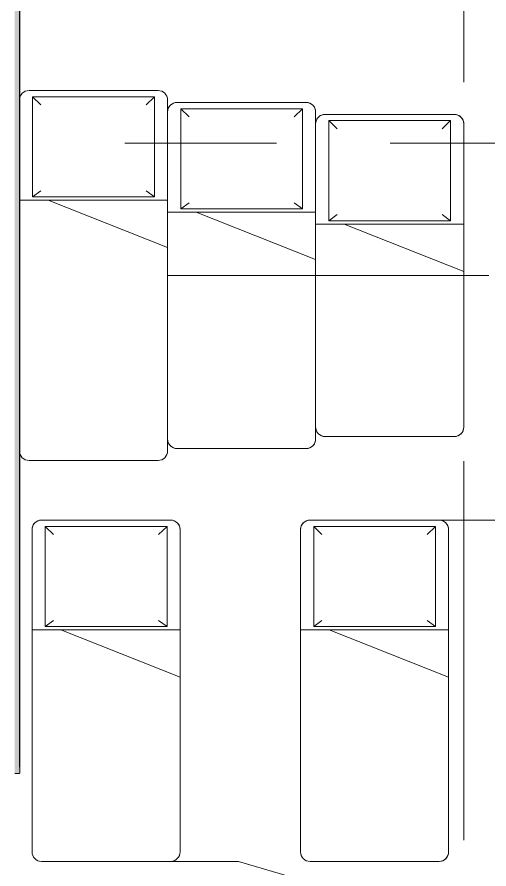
# Model space of a CAD drawing. Header units: millimetres. Extents: x 81566 to 292854, y -8553 to 29000.
# Drawn here: x 119340 to 121316, y 4759 to 8328 of the extents above; entities that cross this region are included whole.
import ezdxf

# ---------------------------------------------------------------- set-up
doc = ezdxf.new("R2010")
doc.units = ezdxf.units.MM
doc.linetypes.add('Осевая', pattern=[3175, 635, -476.25, 1587.5, -476.25])
for name, color, linetype, lineweight in [('A-WALL', 7, 'Continuous', 9), ('I-FURN-IDEN', 7, 'Continuous', 9), ('I-WALL', 7, 'Continuous', 9), ('Оси-2', 7, 'Осевая', 9)]:
    doc.layers.add(name, color=color, linetype=linetype, lineweight=lineweight)
for name, color, linetype, lineweight, true_color in [('A-WALL-1', 9, 'Continuous', 9, 0x808080), ('A-WALL-FNSH-1', 9, 'Continuous', 9, 0x808080), ('I-FURN-1', 9, 'Continuous', 9, 0x808080)]:
    doc.layers.add(name, color=color, linetype=linetype, lineweight=lineweight, true_color=true_color)

# ---------------------------------------------------------------- blocks, each defined once
blk = doc.blocks.new('Bed - Small Sizes - 1_119-V41-План расстановки мебели и оборудования 2 этажа в осях 23-33')
at = {"layer": 'I-FURN-1'}
for p, q in [((247.3, 0), (-292.7, 0)), ((-292.7, 0), (247.3, 0)), ((247.3, 0), (-292.7, 0)), ((-292.7, 0), (247.3, 0)), ((-277.5, -26.2), (-242.7, -60)), ((232.5, -26.2), (-277.5, -26.2)), ((-277.5, -26.2), (-277.5, -446.2)), ((232.5, -26.2), (-277.5, -26.2)), ((-277.5, -26.2), (-277.5, -446.2)), ((232.5, -26.2), (197.3, -60)), ((232.5, -446.2), (232.5, -26.2)), ((232.5, -446.2), (232.5, -26.2)), ((-332.7, -40), (-332.7, -460)), ((-332.7, -460), (-332.7, -40)), ((-332.7, -40), (-332.7, -460)), ((-332.7, -460), (-332.7, -40)), ((287.3, -460), (287.3, -40)), ((287.3, -40), (287.3, -460)), ((287.3, -657.7), (287.3, -40)), ((287.3, -40), (287.3, -657.7)), ((-277.5, -446.2), (-242.7, -420)), ((232.5, -446.2), (197.3, -420)), ((-332.7, -460), (-212.7, -460)), ((-212.7, -460), (-332.7, -460)), ((-332.7, -460), (-332.7, -1390)), ((-332.7, -1390), (-332.7, -460)), ((-332.7, -460), (-212.7, -460)), ((-277.5, -446.2), (232.5, -446.2)), ((-277.5, -446.2), (232.5, -446.2)), ((-212.7, -460), (287.3, -460)), ((287.3, -460), (-212.7, -460)), ((287.3, -460), (-212.7, -460)), ((-212.7, -460), (287.3, -657.7)), ((287.3, -657.7), (-212.7, -460)), ((-212.7, -460), (287.3, -460)), ((-212.7, -460), (287.3, -657.7)), ((-212.7, -460), (287.3, -460)), ((287.3, -657.7), (287.3, -460)), ((287.3, -460), (287.3, -657.7)), ((287.3, -1390), (287.3, -657.7)), ((287.3, -657.7), (287.3, -1390)), ((-292.7, -1430), (247.3, -1430)), ((247.3, -1430), (-292.7, -1430))]:
    blk.add_line(p, q, dxfattribs=at)
for centre, start, end in [((-292.7, -40), 90, 180), ((-292.7, -40), 90, 180), ((247.3, -40), 360, 90), ((247.3, -40), 0, 90), ((-292.7, -40), 150, 180), ((-292.7, -40), 165, 180), ((-292.7, -40), 120, 165), ((-292.7, -40), 90, 150), ((-292.7, -40), 90, 120), ((247.3, -40), 0, 90), ((247.3, -40), 75, 90), ((247.3, -40), 45, 75), ((247.3, -40), 15, 45), ((247.3, -40), 0, 15), ((-292.7, -1390), 180, 270), ((-292.7, -1390), 180, 270), ((247.3, -1390), 270, 0), ((247.3, -1390), 330, 0), ((247.3, -1390), 270, 330)]:
    blk.add_arc(centre, 40, start, end, dxfattribs=at)
blk = doc.blocks.new('Bed - Small Sizes - 1_119-V50-План расстановки мебели и оборудования 2 этажа в осях 23-33')
at = {"layer": 'I-FURN-1'}
for p, q in [((247.3, 0), (-292.7, 0)), ((-292.7, 0), (247.3, 0)), ((247.3, 0), (-292.7, 0)), ((-292.7, 0), (247.3, 0)), ((-277.5, -26.2), (-242.7, -60)), ((232.5, -26.2), (-277.5, -26.2)), ((-277.5, -26.2), (-277.5, -446.2)), ((232.5, -26.2), (-277.5, -26.2)), ((-277.5, -26.2), (-277.5, -446.2)), ((232.5, -26.2), (197.3, -60)), ((232.5, -446.2), (232.5, -26.2)), ((232.5, -446.2), (232.5, -26.2)), ((-332.7, -40), (-332.7, -460)), ((-332.7, -460), (-332.7, -40)), ((-332.7, -40), (-332.7, -460)), ((-332.7, -460), (-332.7, -40)), ((287.3, -460), (287.3, -40)), ((287.3, -40), (287.3, -460)), ((287.3, -657.7), (287.3, -40)), ((287.3, -40), (287.3, -657.7)), ((-277.5, -446.2), (-242.7, -420)), ((232.5, -446.2), (197.3, -420)), ((-332.7, -460), (-212.7, -460)), ((-212.7, -460), (-332.7, -460)), ((-332.7, -460), (-332.7, -1390)), ((-332.7, -1390), (-332.7, -460)), ((-332.7, -460), (-212.7, -460)), ((-277.5, -446.2), (232.5, -446.2)), ((-277.5, -446.2), (232.5, -446.2)), ((-212.7, -460), (287.3, -460)), ((287.3, -460), (-212.7, -460)), ((287.3, -460), (-212.7, -460)), ((-212.7, -460), (287.3, -657.7)), ((287.3, -657.7), (-212.7, -460)), ((-212.7, -460), (287.3, -460)), ((-212.7, -460), (287.3, -657.7)), ((-212.7, -460), (287.3, -460)), ((287.3, -657.7), (287.3, -460)), ((287.3, -460), (287.3, -657.7)), ((287.3, -1390), (287.3, -657.7)), ((287.3, -657.7), (287.3, -1390)), ((-292.7, -1430), (247.3, -1430)), ((247.3, -1430), (-292.7, -1430))]:
    blk.add_line(p, q, dxfattribs=at)
for centre, start, end in [((-292.7, -40), 90, 180), ((-292.7, -40), 90, 180), ((247.3, -40), 360, 90), ((247.3, -40), 0, 90), ((-292.7, -40), 90, 180), ((-292.7, -40), 165, 180), ((-292.7, -40), 105, 165), ((-292.7, -40), 90, 105), ((247.3, -40), 0, 90), ((247.3, -40), 60, 90), ((247.3, -40), 0, 60), ((-292.7, -1390), 180, 270), ((-292.7, -1390), 180, 270), ((247.3, -1390), 270, 0), ((247.3, -1390), 270, 0)]:
    blk.add_arc(centre, 40, start, end, dxfattribs=at)
blk = doc.blocks.new('Bed - Small Sizes - 1_118-V57-План расстановки мебели и оборудования 2 этажа в осях 23-33')
at = {"layer": 'I-FURN-1'}
for p, q in [((247.3, 0), (-292.7, 0)), ((-292.7, 0), (247.3, 0)), ((247.3, 0), (-292.7, 0)), ((-292.7, 0), (247.3, 0)), ((-277.5, -26.2), (-242.7, -60)), ((232.5, -26.2), (-277.5, -26.2)), ((-277.5, -26.2), (-277.5, -446.2)), ((232.5, -26.2), (-277.5, -26.2)), ((-277.5, -26.2), (-277.5, -446.2)), ((232.5, -26.2), (197.3, -60)), ((232.5, -446.2), (232.5, -26.2)), ((232.5, -446.2), (232.5, -26.2)), ((-332.7, -40), (-332.7, -460)), ((-332.7, -460), (-332.7, -40)), ((-332.7, -40), (-332.7, -460)), ((-332.7, -460), (-332.7, -40)), ((287.3, -460), (287.3, -40)), ((287.3, -40), (287.3, -90)), ((287.3, -90), (287.3, -40)), ((287.3, -40), (287.3, -90)), ((287.3, -90), (287.3, -460)), ((287.3, -510), (287.3, -90)), ((287.3, -90), (287.3, -510)), ((-277.5, -446.2), (-242.7, -420)), ((232.5, -446.2), (197.3, -420)), ((-332.7, -460), (-212.7, -460)), ((-212.7, -460), (-332.7, -460)), ((-332.7, -460), (-332.7, -1510)), ((-332.7, -1510), (-332.7, -460)), ((-332.7, -460), (-212.7, -460)), ((-277.5, -446.2), (232.5, -446.2)), ((-277.5, -446.2), (232.5, -446.2)), ((-212.7, -460), (287.3, -460)), ((287.3, -460), (-212.7, -460)), ((287.3, -460), (-212.7, -460)), ((-212.7, -460), (287.3, -657.7)), ((287.3, -657.7), (-212.7, -460)), ((-212.7, -460), (287.3, -460)), ((-212.7, -460), (287.3, -657.7)), ((-212.7, -460), (287.3, -460)), ((287.3, -657.7), (287.3, -460)), ((287.3, -460), (287.3, -510)), ((287.3, -510), (287.3, -657.7)), ((287.3, -657.7), (287.3, -510)), ((287.3, -510), (287.3, -657.7)), ((287.3, -1510), (287.3, -657.7)), ((287.3, -657.7), (287.3, -1460)), ((287.3, -1460), (287.3, -1510)), ((-292.7, -1550), (247.3, -1550)), ((247.3, -1550), (-292.7, -1550))]:
    blk.add_line(p, q, dxfattribs=at)
for centre, start, end in [((-292.7, -40), 90, 180), ((-292.7, -40), 90, 180), ((247.3, -40), 360, 90), ((247.3, -40), 0, 90), ((-292.7, -40), 90, 180), ((-292.7, -40), 90, 180), ((247.3, -40), 0, 90), ((247.3, -40), 0, 90), ((-292.7, -1510), 180, 270), ((-292.7, -1510), 180, 270), ((247.3, -1510), 270, 360), ((247.3, -1510), 270, 0)]:
    blk.add_arc(centre, 40, start, end, dxfattribs=at)
blk = doc.blocks.new('Bed - Small Sizes - Single 5-V58-План расстановки мебели и оборудования 2 этажа в осях 23-33')
at = {"layer": 'I-FURN-1'}
for p, q in [((247.3, 0), (-292.7, 0)), ((-292.7, 0), (247.3, 0)), ((247.3, 0), (-292.7, 0)), ((-292.7, 0), (247.3, 0)), ((-277.5, -26.2), (-242.7, -60)), ((232.5, -26.2), (-277.5, -26.2)), ((-277.5, -26.2), (-277.5, -446.2)), ((232.5, -26.2), (-277.5, -26.2)), ((-277.5, -26.2), (-277.5, -446.2)), ((232.5, -26.2), (197.3, -60)), ((232.5, -446.2), (232.5, -26.2)), ((232.5, -446.2), (232.5, -26.2)), ((-332.7, -40), (-332.7, -410)), ((-332.7, -460), (-332.7, -40)), ((-332.7, -40), (-332.7, -460)), ((-332.7, -460), (-332.7, -40)), ((287.3, -460), (287.3, -40)), ((287.3, -40), (287.3, -90)), ((287.3, -90), (287.3, -40)), ((287.3, -40), (287.3, -90)), ((287.3, -90), (287.3, -460)), ((287.3, -510), (287.3, -90)), ((287.3, -90), (287.3, -510)), ((-332.7, -410), (-332.7, -460)), ((-277.5, -446.2), (-242.7, -420)), ((232.5, -446.2), (197.3, -420)), ((-332.7, -460), (-212.7, -460)), ((-212.7, -460), (-332.7, -460)), ((-332.7, -460), (-332.7, -607.7)), ((-332.7, -607.7), (-332.7, -460)), ((-332.7, -460), (-212.7, -460)), ((-277.5, -446.2), (232.5, -446.2)), ((-277.5, -446.2), (232.5, -446.2)), ((-212.7, -460), (287.3, -460)), ((287.3, -460), (-212.7, -460)), ((287.3, -460), (-212.7, -460)), ((-212.7, -460), (287.3, -657.7)), ((287.3, -657.7), (-212.7, -460)), ((-212.7, -460), (287.3, -460)), ((-212.7, -460), (287.3, -657.7)), ((-212.7, -460), (287.3, -460)), ((287.3, -657.7), (287.3, -460)), ((287.3, -460), (287.3, -510)), ((287.3, -510), (287.3, -657.7)), ((287.3, -657.7), (287.3, -510)), ((287.3, -510), (287.3, -657.7)), ((-332.7, -607.7), (-332.7, -1410)), ((-332.7, -1410), (-332.7, -607.7)), ((287.3, -1410), (287.3, -657.7)), ((287.3, -657.7), (287.3, -1360)), ((287.3, -1360), (287.3, -1410)), ((-292.7, -1450), (247.3, -1450)), ((247.3, -1450), (-292.7, -1450))]:
    blk.add_line(p, q, dxfattribs=at)
for centre, start, end in [((-292.7, -40), 90, 180), ((-292.7, -40), 90, 180), ((247.3, -40), 360, 90), ((247.3, -40), 0, 90), ((-292.7, -40), 150, 180), ((-292.7, -40), 165, 180), ((-292.7, -40), 150, 165), ((-292.7, -40), 90, 150), ((-292.7, -40), 135, 150), ((-292.7, -40), 120, 135), ((-292.7, -40), 105, 120), ((-292.7, -40), 90, 105), ((247.3, -40), 75, 90), ((247.3, -40), 30, 90), ((247.3, -40), 60, 75), ((247.3, -40), 45, 60), ((247.3, -40), 30, 45), ((247.3, -40), 15, 30), ((247.3, -40), 15, 30), ((247.3, -40), 0, 15), ((247.3, -40), 0, 15), ((-292.7, -1410), 180, 270), ((-292.7, -1410), 180, 210), ((247.3, -1410), 270, 0), ((247.3, -1410), 315, 345), ((247.3, -1410), 345, 0), ((-292.7, -1410), 210, 225), ((-292.7, -1410), 225, 240), ((-292.7, -1410), 240, 255), ((-292.7, -1410), 255, 270), ((247.3, -1410), 270, 285), ((247.3, -1410), 285, 315)]:
    blk.add_arc(centre, 40, start, end, dxfattribs=at)
blk = doc.blocks.new('Bed - Small Sizes - Single 6-V59-План расстановки мебели и оборудования 2 этажа в осях 23-33')
at = {"layer": 'I-FURN-1'}
for p, q in [((247.3, 0), (-292.7, 0)), ((-292.7, 0), (247.3, 0)), ((247.3, 0), (-292.7, 0)), ((-292.7, 0), (247.3, 0)), ((-277.5, -26.2), (-242.7, -60)), ((232.5, -26.2), (-277.5, -26.2)), ((-277.5, -26.2), (-277.5, -446.2)), ((232.5, -26.2), (-277.5, -26.2)), ((-277.5, -26.2), (-277.5, -446.2)), ((232.5, -26.2), (197.3, -60)), ((232.5, -446.2), (232.5, -26.2)), ((232.5, -446.2), (232.5, -26.2)), ((-332.7, -40), (-332.7, -410)), ((-332.7, -460), (-332.7, -40)), ((-332.7, -40), (-332.7, -460)), ((-332.7, -460), (-332.7, -40)), ((287.3, -460), (287.3, -40)), ((287.3, -40), (287.3, -460)), ((287.3, -657.7), (287.3, -40)), ((287.3, -40), (287.3, -657.7)), ((-332.7, -410), (-332.7, -460)), ((-277.5, -446.2), (-242.7, -420)), ((232.5, -446.2), (197.3, -420)), ((-332.7, -460), (-212.7, -460)), ((-212.7, -460), (-332.7, -460)), ((-332.7, -460), (-332.7, -607.7)), ((-332.7, -607.7), (-332.7, -460)), ((-332.7, -460), (-212.7, -460)), ((-277.5, -446.2), (232.5, -446.2)), ((-277.5, -446.2), (232.5, -446.2)), ((-212.7, -460), (287.3, -460)), ((287.3, -460), (-212.7, -460)), ((287.3, -460), (-212.7, -460)), ((-212.7, -460), (287.3, -657.7)), ((287.3, -657.7), (-212.7, -460)), ((-212.7, -460), (287.3, -460)), ((-212.7, -460), (287.3, -657.7)), ((-212.7, -460), (287.3, -460)), ((287.3, -657.7), (287.3, -460)), ((287.3, -460), (287.3, -657.7)), ((-332.7, -607.7), (-332.7, -1310)), ((-332.7, -1310), (-332.7, -607.7)), ((287.3, -1310), (287.3, -657.7)), ((287.3, -657.7), (287.3, -1310)), ((-292.7, -1350), (247.3, -1350)), ((247.3, -1350), (-292.7, -1350))]:
    blk.add_line(p, q, dxfattribs=at)
for centre, start, end in [((-292.7, -40), 90, 180), ((-292.7, -40), 90, 105), ((247.3, -40), 360, 90), ((247.3, -40), 75, 90), ((-292.7, -40), 150, 180), ((-292.7, -40), 165, 180), ((-292.7, -40), 165, 180), ((-292.7, -40), 150, 165), ((-292.7, -40), 150, 165), ((-292.7, -40), 120, 150), ((-292.7, -40), 120, 150), ((-292.7, -40), 135, 150), ((-292.7, -40), 120, 135), ((-292.7, -40), 90, 120), ((-292.7, -40), 90, 120), ((-292.7, -40), 105, 120), ((247.3, -40), 30, 90), ((247.3, -40), 15, 90), ((247.3, -40), 60, 75), ((247.3, -40), 0, 60), ((247.3, -40), 15, 30), ((247.3, -40), 0, 15), ((247.3, -40), 0, 15), ((-292.7, -1310), 180, 270), ((-292.7, -1310), 180, 195), ((-292.7, -1310), 195, 210), ((247.3, -1310), 270, 0), ((247.3, -1310), 285, 0), ((-292.7, -1310), 210, 225), ((-292.7, -1310), 225, 240), ((-292.7, -1310), 240, 255), ((-292.7, -1310), 255, 270), ((247.3, -1310), 270, 285)]:
    blk.add_arc(centre, 40, start, end, dxfattribs=at)

msp = doc.modelspace()

# ---------------------------------------------------------------- hatches: boundary and pattern name
at = {"layer": 'I-WALL'}
h = msp.add_hatch(dxfattribs=at)
h.set_pattern_fill('FP_41', color=256, style=0, pattern_type=2)
h.set_pattern_definition([(0, (0, 0), (121.92, 30.48), [10.058, -81.382, 10.058, -81.382, -487.68]), (0, (0, 0), (121.92, 30.48), [-182.88, 10.058, -172.822, 10.058, -81.382, -213.36]), (0, (0, 0), (121.92, 30.48), [-457.2, 10.058, -50.902, 10.058, -142.342]), (120, (45.72, 15.24), (-87.356454, 90.345817), [10.058, -81.382, 10.058, -81.382, -487.68]), (120, (45.72, 15.24), (-87.356454, 90.345817), [-182.88, 10.058, -172.822, 10.058, -81.382, -213.36]), (120, (45.72, 15.24), (-87.356454, 90.345817), [-457.2, 10.058, -50.902, 10.058, -142.342]), (240, (60.96, 76.2), (-34.563546, -120.825817), [10.058, -81.382, 10.058, -81.382, -487.68]), (240, (60.96, 76.2), (-34.563546, -120.825817), [-182.88, 10.058, -172.822, 10.058, -81.382, -213.36]), (240, (60.96, 76.2), (-34.563546, -120.825817), [-457.2, 10.058, -50.902, 10.058, -142.342])])
h.paths.add_polyline_path([(119330, 5159), (119351, 5160), (119350, 10360), (119330, 10360), (119330, 5160)])

# ---------------------------------------------------------------- linework, layer by layer
at = {"layer": 'A-WALL'}
for p, q in [((119350, 5186), (119350, 10360)), ((119350, 10359.5), (119350, 5186)), ((119351, 5186), (119350, 5186))]:
    msp.add_line(p, q, dxfattribs=at)
at = {"layer": 'A-WALL-1'}
for p, q in [((119351, 5160), (119351, 5180)), ((119330, 5159), (119350, 5159)), ((119350, 5160), (119351, 5160)), ((119350, 5159), (119350, 5160))]:
    msp.add_line(p, q, dxfattribs=at)
at = {"layer": 'A-WALL-FNSH-1'}
msp.add_line((119351, 5180), (119351, 10359.5), dxfattribs=at)
at = {"layer": 'I-FURN-IDEN'}
for p, q in [((119970.2, 7245.1), (121315.6, 7245.1)), ((120836.6, 6220.3), (121454.3, 6220.3)), ((119712.6, 4790.3), (120266.5, 4790.3)), ((120266.5, 4790.3), (121260.1, 4499.7))]:
    msp.add_line(p, q, dxfattribs=at)
at = {"layer": 'Оси-2'}
for p, q in [((121210, 593.7), (121210, 19415.1)), ((84865.6, 7800), (122760, 7800))]:
    msp.add_line(p, q, dxfattribs=at)

# ---------------------------------------------------------------- block references
at = {"layer": 'I-FURN-1'}
for name, p in [('Bed - Small Sizes - 1_118-V57-План расстановки мебели и оборудования 2 этажа в осях 23-33', (119682.8, 8020.1)), ('Bed - Small Sizes - Single 5-V58-План расстановки мебели и оборудования 2 этажа в осях 23-33', (120302.8, 7970.1)), ('Bed - Small Sizes - Single 6-V59-План расстановки мебели и оборудования 2 этажа в осях 23-33', (120922.8, 7920.1)), ('Bed - Small Sizes - 1_119-V50-План расстановки мебели и оборудования 2 этажа в осях 23-33', (119735.3, 6220.3)), ('Bed - Small Sizes - 1_119-V41-План расстановки мебели и оборудования 2 этажа в осях 23-33', (120859.3, 6220.3))]:
    msp.add_blockref(name, p, dxfattribs=at)

doc.saveas('drawing.dxf')
